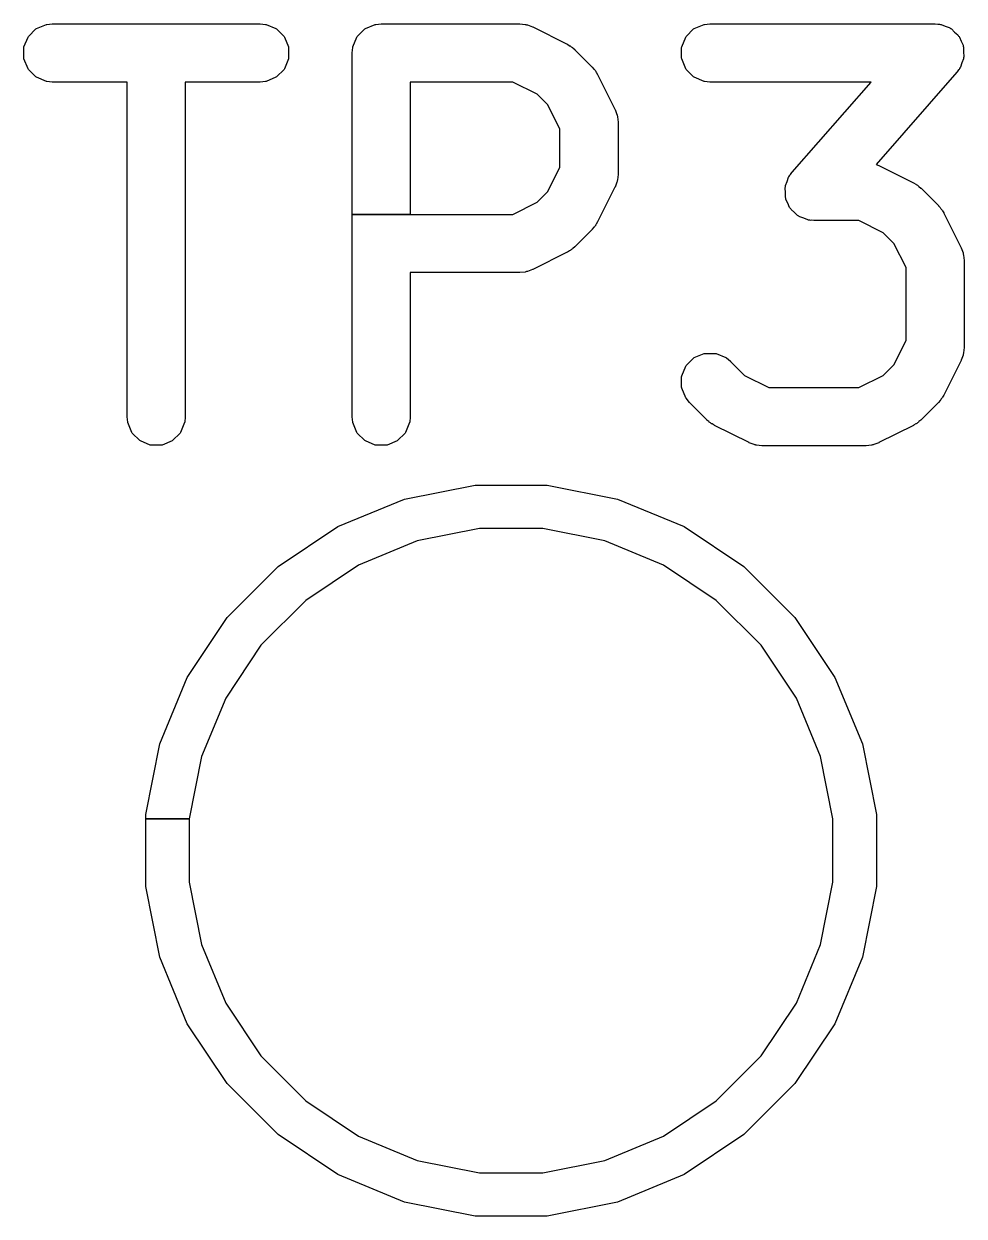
# Model space of a CAD drawing. Header units: millimetres. Extents: x 131.6 to 159.4, y -103 to -91.4.
# Drawn here: x 149.66 to 152.247, y -103.005 to -99.727 of the extents above; entities that cross this region are included whole.
import ezdxf

# ---------------------------------------------------------------- set-up
doc = ezdxf.new("R2010")
doc.units = ezdxf.units.MM
doc.layers.add('F.Silkscreen', color=41, linetype='CONTINUOUS', true_color=0xf2eda1)

msp = doc.modelspace()

# ---------------------------------------------------------------- linework, layer by layer
at = {"layer": 'F.Silkscreen', "linetype": 'CONTINUOUS'}
for p, q in [((149.672199, -99.761615), (149.692891, -99.740923)), ((149.692891, -99.740923), (149.694514, -99.73984)), ((149.694514, -99.73984), (149.72155, -99.728641)), ((149.72155, -99.728641), (149.722973, -99.728284)), ((149.722973, -99.728284), (149.737605, -99.726843)), ((149.737605, -99.726843), (149.738095, -99.726819)), ((149.738095, -99.726819), (150.309523, -99.726819)), ((150.309523, -99.726819), (150.310013, -99.726843)), ((150.310013, -99.726843), (150.324645, -99.728284)), ((150.324645, -99.728284), (150.326068, -99.728641)), ((150.326068, -99.728641), (150.353104, -99.73984)), ((150.353104, -99.73984), (150.354727, -99.740923)), ((150.354727, -99.740923), (150.375419, -99.761615)), ((150.576961, -99.761615), (150.597653, -99.740923)), ((150.597653, -99.740923), (150.599276, -99.73984)), ((150.599276, -99.73984), (150.626312, -99.728641)), ((150.626312, -99.728641), (150.627735, -99.728284)), ((150.627735, -99.728284), (150.642367, -99.726843)), ((150.642367, -99.726843), (150.642857, -99.726819)), ((150.642857, -99.726819), (151.023809, -99.726819)), ((151.023809, -99.726819), (151.024299, -99.726843)), ((151.024299, -99.726843), (151.038931, -99.728284)), ((151.038931, -99.728284), (151.040354, -99.728641)), ((151.040354, -99.728641), (151.042093, -99.729361)), ((151.042093, -99.729361), (151.043972, -99.729495)), ((151.043972, -99.729495), (151.045405, -99.729812)), ((151.045405, -99.729812), (151.059137, -99.735067)), ((151.059137, -99.735067), (151.059586, -99.735265)), ((151.059586, -99.735265), (151.154824, -99.782884)), ((151.481723, -99.761615), (151.502415, -99.740923)), ((151.502415, -99.740923), (151.504038, -99.73984)), ((151.504038, -99.73984), (151.531074, -99.728641)), ((151.531074, -99.728641), (151.532497, -99.728284)), ((151.532497, -99.728284), (151.547129, -99.726843)), ((151.547129, -99.726843), (151.547619, -99.726819)), ((151.547619, -99.726819), (152.166666, -99.726819)), ((152.166666, -99.726819), (152.167156, -99.726843)), ((152.167156, -99.726843), (152.174483, -99.727564)), ((152.174483, -99.727564), (152.17604, -99.727461)), ((152.17604, -99.727461), (152.177973, -99.727713)), ((152.177973, -99.727713), (152.178787, -99.727988)), ((152.178787, -99.727988), (152.181788, -99.728284)), ((152.181788, -99.728284), (152.183211, -99.728641)), ((152.183211, -99.728641), (152.194312, -99.733239)), ((152.194312, -99.733239), (152.205695, -99.737089)), ((152.205695, -99.737089), (152.207384, -99.738061)), ((152.207384, -99.738061), (152.208669, -99.739185)), ((152.208669, -99.739185), (152.210249, -99.73984)), ((152.210249, -99.73984), (152.21187, -99.740923)), ((152.21187, -99.740923), (152.220371, -99.749424)), ((152.220371, -99.749424), (152.229409, -99.757332)), ((152.229409, -99.757332), (152.230599, -99.758879)), ((152.230599, -99.758879), (152.231355, -99.760408)), ((149.659536, -99.792187), (149.659917, -99.790274)), ((149.659917, -99.790274), (149.671116, -99.763238)), ((149.671116, -99.763238), (149.672199, -99.761615)), ((150.375419, -99.761615), (150.376502, -99.763238)), ((150.376502, -99.763238), (150.387701, -99.790274)), ((150.387701, -99.790274), (150.388082, -99.792187)), ((150.562881, -99.806329), (150.564322, -99.791697)), ((150.564322, -99.791697), (150.564679, -99.790274)), ((150.564679, -99.790274), (150.575878, -99.763238)), ((150.575878, -99.763238), (150.576961, -99.761615)), ((151.154824, -99.782884), (151.155251, -99.783124)), ((151.155251, -99.783124), (151.161192, -99.786862)), ((151.161192, -99.786862), (151.16263, -99.787459)), ((151.16263, -99.787459), (151.163888, -99.788214)), ((151.163888, -99.788214), (151.165698, -99.7897)), ((151.165698, -99.7897), (151.167694, -99.790956)), ((151.167694, -99.790956), (151.168809, -99.791912)), ((151.168809, -99.791912), (151.169832, -99.793092)), ((151.46906, -99.792187), (151.469441, -99.790274)), ((151.469441, -99.790274), (151.48064, -99.763238)), ((151.48064, -99.763238), (151.481723, -99.761615)), ((152.231355, -99.760408), (152.232562, -99.761615)), ((152.232562, -99.761615), (152.233645, -99.763238)), ((152.233645, -99.763238), (152.238238, -99.774328)), ((152.238238, -99.774328), (152.243571, -99.785111)), ((152.243571, -99.785111), (152.244078, -99.786995)), ((152.244078, -99.786995), (152.244191, -99.788698)), ((152.244191, -99.788698), (152.244844, -99.790274)), ((152.244844, -99.790274), (152.245225, -99.792187)), ((149.659536, -99.821451), (149.659536, -99.792187)), ((149.659917, -99.823364), (149.659536, -99.821451)), ((149.671116, -99.8504), (149.659917, -99.823364)), ((150.387701, -99.823364), (150.376502, -99.8504)), ((150.388082, -99.821451), (150.387701, -99.823364)), ((150.388082, -99.792187), (150.388082, -99.821451)), ((150.562857, -99.806819), (150.562881, -99.806329)), ((150.562857, -100.250628), (150.562857, -99.806819)), ((151.169832, -99.793092), (151.175252, -99.79754)), ((151.175252, -99.79754), (151.175616, -99.797869)), ((151.175616, -99.797869), (151.223235, -99.845488)), ((151.46906, -99.821451), (151.46906, -99.792187)), ((151.469441, -99.823364), (151.46906, -99.821451)), ((151.48064, -99.8504), (151.469441, -99.823364)), ((152.244844, -99.823365), (152.240246, -99.834462)), ((152.245225, -99.821451), (152.244844, -99.823365)), ((152.245225, -99.792187), (152.245225, -99.804204)), ((152.245225, -99.804204), (152.246024, -99.816193)), ((152.245771, -99.818127), (152.245225, -99.819741)), ((152.245225, -99.819741), (152.245225, -99.821451)), ((152.246024, -99.816193), (152.245771, -99.818127)), ((149.672199, -99.852023), (149.671116, -99.8504)), ((149.692891, -99.872715), (149.672199, -99.852023)), ((150.375419, -99.852023), (150.354727, -99.872715)), ((150.376502, -99.8504), (150.375419, -99.852023)), ((151.223235, -99.845488), (151.223564, -99.845852)), ((151.223564, -99.845852), (151.228013, -99.851274)), ((151.228013, -99.851274), (151.229192, -99.852296)), ((151.229192, -99.852296), (151.230148, -99.853411)), ((151.230148, -99.853411), (151.2314, -99.855401)), ((151.2314, -99.855401), (151.23289, -99.857216)), ((151.23289, -99.857216), (151.233645, -99.858475)), ((151.481723, -99.852023), (151.48064, -99.8504)), ((151.502415, -99.872715), (151.481723, -99.852023)), ((152.231459, -99.853123), (152.227177, -99.859115)), ((152.23256, -99.852024), (152.231459, -99.853123)), ((152.233646, -99.850399), (152.23256, -99.852024)), ((152.233975, -99.849603), (152.233646, -99.850399)), ((152.235727, -99.847154), (152.233975, -99.849603)), ((152.236397, -99.845847), (152.235727, -99.847154)), ((152.240246, -99.834462), (152.236397, -99.845847)), ((149.694514, -99.873798), (149.692891, -99.872715)), ((149.72155, -99.884997), (149.694514, -99.873798)), ((149.722973, -99.885354), (149.72155, -99.884997)), ((149.737605, -99.886795), (149.722973, -99.885354)), ((149.738095, -99.886819), (149.737605, -99.886795)), ((149.943809, -99.886819), (149.738095, -99.886819)), ((149.943809, -100.806819), (149.943809, -99.886819)), ((150.309523, -99.886819), (150.103809, -99.886819)), ((150.103809, -99.886819), (150.103809, -100.806819)), ((150.310013, -99.886795), (150.309523, -99.886819)), ((150.324645, -99.885354), (150.310013, -99.886795)), ((150.326068, -99.884997), (150.324645, -99.885354)), ((150.353104, -99.873798), (150.326068, -99.884997)), ((150.354727, -99.872715), (150.353104, -99.873798)), ((151.004924, -99.886819), (150.722857, -99.886819)), ((150.722857, -99.886819), (150.722857, -100.250628)), ((151.071656, -99.920185), (151.004924, -99.886819)), ((151.233645, -99.858475), (151.234239, -99.859909)), ((151.234239, -99.859909), (151.23798, -99.865853)), ((151.23798, -99.865853), (151.23822, -99.86628)), ((151.23822, -99.86628), (151.285839, -99.961518)), ((151.504038, -99.873798), (151.502415, -99.872715)), ((151.531074, -99.884997), (151.504038, -99.873798)), ((151.532497, -99.885354), (151.531074, -99.884997)), ((151.547129, -99.886795), (151.532497, -99.885354)), ((151.547619, -99.886819), (151.547129, -99.886795)), ((151.990365, -99.886819), (151.547619, -99.886819)), ((151.773127, -100.13509), (151.990365, -99.886819)), ((152.226872, -99.8595), (152.0047, -100.113409)), ((152.227177, -99.859115), (152.226872, -99.8595)), ((151.100919, -99.949448), (151.071656, -99.920185)), ((151.134285, -100.01618), (151.100919, -99.949448)), ((151.285839, -99.961518), (151.286037, -99.961967)), ((151.286037, -99.961967), (151.291292, -99.975698)), ((151.291292, -99.975698), (151.291609, -99.977131)), ((151.291609, -99.977131), (151.291742, -99.97901)), ((151.291742, -99.97901), (151.292463, -99.98075)), ((151.292463, -99.98075), (151.29282, -99.982173)), ((151.29282, -99.982173), (151.294261, -99.996805)), ((151.134285, -100.121267), (151.134285, -100.01618)), ((151.294261, -99.996805), (151.294285, -99.997295)), ((151.294285, -99.997295), (151.294285, -100.140152)), ((152.0047, -100.113409), (152.011518, -100.116019)), ((152.011518, -100.116019), (152.011967, -100.116217)), ((152.011967, -100.116217), (152.107205, -100.163836)), ((151.100919, -100.187999), (151.134285, -100.121267)), ((151.294261, -100.140642), (151.29282, -100.155274)), ((151.294285, -100.140152), (151.294261, -100.140642)), ((151.759753, -100.160123), (151.763603, -100.148742)), ((151.763603, -100.148742), (151.764271, -100.147437)), ((151.764271, -100.147437), (151.766025, -100.144982)), ((151.766025, -100.144982), (151.766355, -100.144187)), ((151.766355, -100.144187), (151.767436, -100.142569)), ((151.767436, -100.142569), (151.768541, -100.141462)), ((151.768541, -100.141462), (151.772823, -100.135475)), ((151.772823, -100.135475), (151.773127, -100.13509)), ((151.285839, -100.175929), (151.23822, -100.271167)), ((151.286037, -100.17548), (151.285839, -100.175929)), ((151.291292, -100.161749), (151.286037, -100.17548)), ((151.291609, -100.160316), (151.291292, -100.161749)), ((151.291742, -100.158436), (151.291609, -100.160316)), ((151.292463, -100.156698), (151.291742, -100.158436)), ((151.29282, -100.155274), (151.292463, -100.156698)), ((151.753975, -100.178398), (151.754227, -100.176464)), ((151.754774, -100.190385), (151.753975, -100.178398)), ((151.754227, -100.176464), (151.754774, -100.174845)), ((151.754774, -100.173139), (151.755155, -100.171226)), ((151.754774, -100.174845), (151.754774, -100.173139)), ((151.755155, -100.171226), (151.759753, -100.160123)), ((152.107205, -100.163836), (152.107632, -100.164076)), ((152.107632, -100.164076), (152.113573, -100.167814)), ((152.113573, -100.167814), (152.115011, -100.168411)), ((152.115011, -100.168411), (152.116269, -100.169166)), ((152.116269, -100.169166), (152.118079, -100.170652)), ((152.118079, -100.170652), (152.120075, -100.171908)), ((152.120075, -100.171908), (152.12119, -100.172864)), ((152.12119, -100.172864), (152.122213, -100.174044)), ((152.122213, -100.174044), (152.127633, -100.178492)), ((152.127633, -100.178492), (152.127997, -100.178821)), ((152.127997, -100.178821), (152.175616, -100.22644)), ((151.004924, -100.250628), (151.071656, -100.217262)), ((151.071656, -100.217262), (151.100919, -100.187999)), ((151.754774, -100.202403), (151.754774, -100.190385)), ((151.755154, -100.204315), (151.754774, -100.202403)), ((151.755806, -100.205892), (151.755154, -100.204315)), ((151.755921, -100.207597), (151.755806, -100.205892)), ((151.756428, -100.209479), (151.755921, -100.207597)), ((151.761756, -100.220255), (151.756428, -100.209479)), ((150.562857, -100.806819), (150.562857, -100.250628)), ((150.562857, -100.250628), (150.722857, -100.250628)), ((150.722857, -100.250628), (150.562857, -100.250628)), ((150.722857, -100.250628), (151.004924, -100.250628)), ((151.766354, -100.231353), (151.761756, -100.220255)), ((151.767437, -100.232975), (151.766354, -100.231353)), ((151.768642, -100.23418), (151.767437, -100.232975)), ((151.7694, -100.235712), (151.768642, -100.23418)), ((151.77059, -100.237258), (151.7694, -100.235712)), ((151.779626, -100.245164), (151.77059, -100.237258)), ((151.788129, -100.253667), (151.779626, -100.245164)), ((152.175616, -100.22644), (152.175945, -100.226804)), ((152.175945, -100.226804), (152.180394, -100.232226)), ((152.180394, -100.232226), (152.181573, -100.233248)), ((152.181573, -100.233248), (152.182529, -100.234363)), ((152.182529, -100.234363), (152.183781, -100.236353)), ((152.183781, -100.236353), (152.185271, -100.238168)), ((152.185271, -100.238168), (152.186026, -100.239427)), ((152.186026, -100.239427), (152.18662, -100.240861)), ((152.18662, -100.240861), (152.190361, -100.246805)), ((152.190361, -100.246805), (152.190601, -100.247232)), ((152.190601, -100.247232), (152.23822, -100.34247)), ((151.231402, -100.282041), (151.230149, -100.284035)), ((151.232889, -100.280232), (151.231402, -100.282041)), ((151.233646, -100.278971), (151.232889, -100.280232)), ((151.234241, -100.277531), (151.233646, -100.278971)), ((151.237979, -100.271595), (151.234241, -100.277531)), ((151.23822, -100.271167), (151.237979, -100.271595)), ((151.789751, -100.25475), (151.788129, -100.253667)), ((151.791326, -100.255402), (151.789751, -100.25475)), ((151.792614, -100.256529), (151.791326, -100.255402)), ((151.794304, -100.257502), (151.792614, -100.256529)), ((151.805693, -100.261353), (151.794304, -100.257502)), ((151.816787, -100.265949), (151.805693, -100.261353)), ((151.818212, -100.266306), (151.816787, -100.265949)), ((151.821211, -100.2666), (151.818212, -100.266306)), ((151.822024, -100.266876), (151.821211, -100.2666)), ((151.823962, -100.267129), (151.822024, -100.266876)), ((151.825515, -100.267024), (151.823962, -100.267129)), ((151.832842, -100.267747), (151.825515, -100.267024)), ((151.833333, -100.267771), (151.832842, -100.267747)), ((151.957305, -100.267771), (151.833333, -100.267771)), ((152.024037, -100.301137), (151.957305, -100.267771)), ((151.223235, -100.291959), (151.175616, -100.339578)), ((151.223564, -100.291595), (151.223235, -100.291959)), ((151.228012, -100.286173), (151.223564, -100.291595)), ((151.22919, -100.285153), (151.228012, -100.286173)), ((151.230149, -100.284035), (151.22919, -100.285153)), ((152.0533, -100.3304), (152.024037, -100.301137)), ((151.163889, -100.349232), (151.162628, -100.349989)), ((151.165698, -100.347745), (151.163889, -100.349232)), ((151.167692, -100.346492), (151.165698, -100.347745)), ((151.16881, -100.345533), (151.167692, -100.346492)), ((151.16983, -100.344355), (151.16881, -100.345533)), ((151.175252, -100.339907), (151.16983, -100.344355)), ((151.175616, -100.339578), (151.175252, -100.339907)), ((152.086666, -100.397132), (152.0533, -100.3304)), ((152.23822, -100.34247), (152.238418, -100.342919)), ((152.238418, -100.342919), (152.243673, -100.35665)), ((151.154824, -100.354563), (151.059586, -100.402182)), ((151.155252, -100.354322), (151.154824, -100.354563)), ((151.161188, -100.350584), (151.155252, -100.354322)), ((151.162628, -100.349989), (151.161188, -100.350584)), ((152.243673, -100.35665), (152.24399, -100.358083)), ((152.24399, -100.358083), (152.244123, -100.359962)), ((152.244123, -100.359962), (152.244844, -100.361702)), ((152.244844, -100.361702), (152.245201, -100.363125)), ((152.245201, -100.363125), (152.246642, -100.377757)), ((152.246642, -100.377757), (152.246666, -100.378247)), ((152.246666, -100.378247), (152.246666, -100.616342)), ((151.023809, -100.410628), (150.722857, -100.410628)), ((150.722857, -100.410628), (150.722857, -100.806819)), ((151.024299, -100.410604), (151.023809, -100.410628)), ((151.038931, -100.409163), (151.024299, -100.410604)), ((151.040356, -100.408806), (151.038931, -100.409163)), ((151.042093, -100.408085), (151.040356, -100.408806)), ((151.043971, -100.407953), (151.042093, -100.408085)), ((151.045405, -100.407635), (151.043971, -100.407953)), ((151.059137, -100.40238), (151.045405, -100.407635)), ((151.059586, -100.402182), (151.059137, -100.40238)), ((152.086666, -100.597456), (152.086666, -100.397132)), ((152.053298, -100.664191), (152.086666, -100.597456)), ((151.504039, -100.6446), (151.531075, -100.633402)), ((151.531075, -100.633402), (151.532988, -100.633021)), ((151.532988, -100.633021), (151.562251, -100.633021)), ((151.562251, -100.633021), (151.564164, -100.633402)), ((151.564164, -100.633402), (151.5912, -100.644601)), ((152.243673, -100.637939), (152.238418, -100.65167)), ((152.24399, -100.636506), (152.243673, -100.637939)), ((152.244123, -100.634626), (152.24399, -100.636506)), ((152.244844, -100.632888), (152.244123, -100.634626)), ((152.245201, -100.631464), (152.244844, -100.632888)), ((152.246642, -100.616832), (152.245201, -100.631464)), ((152.246666, -100.616342), (152.246642, -100.616832)), ((151.469441, -100.695035), (151.48064, -100.667999)), ((151.48064, -100.667999), (151.481723, -100.666376)), ((151.481723, -100.666376), (151.502416, -100.645683)), ((151.502416, -100.645683), (151.504039, -100.6446)), ((151.5912, -100.644601), (151.592459, -100.645355)), ((151.592459, -100.645355), (151.603825, -100.654683)), ((151.603825, -100.654683), (151.604189, -100.655013)), ((151.604189, -100.655013), (151.642627, -100.693452)), ((152.024037, -100.693452), (152.053298, -100.664191)), ((152.23822, -100.652119), (152.190601, -100.747357)), ((152.238418, -100.65167), (152.23822, -100.652119)), ((151.46906, -100.696948), (151.469441, -100.695035)), ((151.46906, -100.726211), (151.46906, -100.696948)), ((151.642627, -100.693452), (151.709361, -100.726819)), ((151.957305, -100.726819), (152.024037, -100.693452)), ((151.469441, -100.728124), (151.46906, -100.726211)), ((151.480639, -100.75516), (151.469441, -100.728124)), ((151.709361, -100.726819), (151.957305, -100.726819)), ((151.481393, -100.756419), (151.480639, -100.75516)), ((151.49072, -100.767784), (151.481393, -100.756419)), ((151.491049, -100.768147), (151.49072, -100.767784)), ((151.538668, -100.815767), (151.491049, -100.768147)), ((152.175616, -100.768148), (152.127998, -100.815767)), ((152.175945, -100.767785), (152.175616, -100.768148)), ((152.180393, -100.762363), (152.175945, -100.767785)), ((152.181571, -100.761343), (152.180393, -100.762363)), ((152.182529, -100.760226), (152.181571, -100.761343)), ((152.18378, -100.758235), (152.182529, -100.760226)), ((152.185272, -100.75642), (152.18378, -100.758235)), ((152.186028, -100.755158), (152.185272, -100.75642)), ((152.186621, -100.753722), (152.186028, -100.755158)), ((152.19036, -100.747785), (152.186621, -100.753722)), ((152.190601, -100.747357), (152.19036, -100.747785)), ((149.943833, -100.807309), (149.943809, -100.806819)), ((149.945274, -100.821941), (149.943833, -100.807309)), ((150.103785, -100.807309), (150.102344, -100.821941)), ((150.103809, -100.806819), (150.103785, -100.807309)), ((150.562881, -100.807309), (150.562857, -100.806819)), ((150.564322, -100.821941), (150.562881, -100.807309)), ((150.722833, -100.807309), (150.721392, -100.821941)), ((150.722857, -100.806819), (150.722833, -100.807309)), ((149.945631, -100.823364), (149.945274, -100.821941)), ((149.95683, -100.8504), (149.945631, -100.823364)), ((150.101987, -100.823364), (150.090788, -100.8504)), ((150.102344, -100.821941), (150.101987, -100.823364)), ((150.564679, -100.823364), (150.564322, -100.821941)), ((150.575878, -100.8504), (150.564679, -100.823364)), ((150.721035, -100.823364), (150.709836, -100.8504)), ((150.721392, -100.821941), (150.721035, -100.823364)), ((151.539032, -100.816097), (151.538668, -100.815767)), ((151.544454, -100.820546), (151.539032, -100.816097)), ((151.545477, -100.821726), (151.544454, -100.820546)), ((151.54659, -100.822681), (151.545477, -100.821726)), ((151.548582, -100.823935), (151.54659, -100.822681)), ((151.550398, -100.825425), (151.548582, -100.823935)), ((151.551656, -100.826179), (151.550398, -100.825425)), ((151.55309, -100.826773), (151.551656, -100.826179)), ((151.559034, -100.830514), (151.55309, -100.826773)), ((151.559461, -100.830754), (151.559034, -100.830514)), ((151.654699, -100.878373), (151.559461, -100.830754)), ((152.107205, -100.830754), (152.011967, -100.878373)), ((152.107633, -100.830513), (152.107205, -100.830754)), ((152.113569, -100.826775), (152.107633, -100.830513)), ((152.115009, -100.82618), (152.113569, -100.826775)), ((152.116269, -100.825424), (152.115009, -100.82618)), ((152.118079, -100.823937), (152.116269, -100.825424)), ((152.120075, -100.822682), (152.118079, -100.823937)), ((152.12119, -100.821725), (152.120075, -100.822682)), ((152.122211, -100.820546), (152.12119, -100.821725)), ((152.127634, -100.816097), (152.122211, -100.820546)), ((152.127998, -100.815767), (152.127634, -100.816097)), ((149.957913, -100.852023), (149.95683, -100.8504)), ((149.978605, -100.872715), (149.957913, -100.852023)), ((149.980228, -100.873798), (149.978605, -100.872715)), ((150.007264, -100.884997), (149.980228, -100.873798)), ((150.06739, -100.873798), (150.040354, -100.884997)), ((150.069013, -100.872715), (150.06739, -100.873798)), ((150.089705, -100.852023), (150.069013, -100.872715)), ((150.090788, -100.8504), (150.089705, -100.852023)), ((150.576961, -100.852023), (150.575878, -100.8504)), ((150.597653, -100.872715), (150.576961, -100.852023)), ((150.599276, -100.873798), (150.597653, -100.872715)), ((150.626312, -100.884997), (150.599276, -100.873798)), ((150.686438, -100.873798), (150.659402, -100.884997)), ((150.688061, -100.872715), (150.686438, -100.873798)), ((150.708753, -100.852023), (150.688061, -100.872715)), ((150.709836, -100.8504), (150.708753, -100.852023)), ((150.009177, -100.885378), (150.007264, -100.884997)), ((150.038441, -100.885378), (150.009177, -100.885378)), ((150.040354, -100.884997), (150.038441, -100.885378)), ((150.628225, -100.885378), (150.626312, -100.884997)), ((150.657489, -100.885378), (150.628225, -100.885378)), ((150.659402, -100.884997), (150.657489, -100.885378)), ((151.655148, -100.878571), (151.654699, -100.878373)), ((151.668879, -100.883826), (151.655148, -100.878571)), ((151.670312, -100.884143), (151.668879, -100.883826)), ((151.672191, -100.884276), (151.670312, -100.884143)), ((151.673931, -100.884997), (151.672191, -100.884276)), ((151.675354, -100.885354), (151.673931, -100.884997)), ((151.689986, -100.886795), (151.675354, -100.885354)), ((151.690476, -100.886819), (151.689986, -100.886795)), ((151.97619, -100.886819), (151.690476, -100.886819)), ((151.97668, -100.886795), (151.97619, -100.886819)), ((151.991312, -100.885354), (151.97668, -100.886795)), ((151.992737, -100.884997), (151.991312, -100.885354)), ((151.994474, -100.884276), (151.992737, -100.884997)), ((151.996352, -100.884144), (151.994474, -100.884276)), ((151.997786, -100.883826), (151.996352, -100.884144)), ((152.011518, -100.878571), (151.997786, -100.883826)), ((152.011967, -100.878373), (152.011518, -100.878571)), ((150.706812, -101.03349), (150.901003, -100.994863)), ((150.901003, -100.994863), (151.098997, -100.994863)), ((151.098997, -100.994863), (151.293188, -101.03349)), ((150.523889, -101.10926), (150.706812, -101.03349)), ((151.293188, -101.03349), (151.476111, -101.10926)), ((150.359263, -101.219259), (150.523889, -101.10926)), ((150.912765, -101.114286), (150.741647, -101.148323)), ((151.087235, -101.114286), (150.912765, -101.114286)), ((151.258353, -101.148323), (151.087235, -101.114286)), ((151.476111, -101.10926), (151.640737, -101.219259)), ((150.741647, -101.148323), (150.580457, -101.21509)), ((151.419543, -101.21509), (151.258353, -101.148323)), ((150.219259, -101.359263), (150.359263, -101.219259)), ((150.580457, -101.21509), (150.43539, -101.312021)), ((151.56461, -101.312021), (151.419543, -101.21509)), ((151.640737, -101.219259), (151.780741, -101.359263)), ((150.43539, -101.312021), (150.312021, -101.43539)), ((151.687979, -101.43539), (151.56461, -101.312021)), ((150.10926, -101.523889), (150.219259, -101.359263)), ((151.780741, -101.359263), (151.89074, -101.523889)), ((150.312021, -101.43539), (150.21509, -101.580457)), ((151.78491, -101.580457), (151.687979, -101.43539)), ((150.03349, -101.706812), (150.10926, -101.523889)), ((151.89074, -101.523889), (151.96651, -101.706812)), ((150.21509, -101.580457), (150.148323, -101.741647)), ((151.851677, -101.741647), (151.78491, -101.580457)), ((149.994863, -101.901003), (150.03349, -101.706812)), ((151.96651, -101.706812), (152.005137, -101.901003)), ((150.148323, -101.741647), (150.114286, -101.912765)), ((151.885714, -101.912765), (151.851677, -101.741647)), ((149.994863, -101.912765), (149.994863, -101.901003)), ((149.994863, -102.098997), (149.994863, -101.912765)), ((149.994863, -101.912765), (150.114286, -101.912765)), ((150.114286, -101.912765), (149.994863, -101.912765)), ((150.114286, -101.912765), (150.114286, -102.087235)), ((151.885714, -102.087235), (151.885714, -101.912765)), ((152.005137, -101.901003), (152.005137, -102.098997)), ((150.03349, -102.293188), (149.994863, -102.098997)), ((150.114286, -102.087235), (150.148323, -102.258353)), ((151.851677, -102.258353), (151.885714, -102.087235)), ((152.005137, -102.098997), (151.96651, -102.293188)), ((150.148323, -102.258353), (150.21509, -102.419543)), ((151.78491, -102.419543), (151.851677, -102.258353)), ((150.10926, -102.476111), (150.03349, -102.293188)), ((151.96651, -102.293188), (151.89074, -102.476111)), ((150.21509, -102.419543), (150.312021, -102.56461)), ((151.687979, -102.56461), (151.78491, -102.419543)), ((150.219259, -102.640737), (150.10926, -102.476111)), ((151.89074, -102.476111), (151.780741, -102.640737)), ((150.312021, -102.56461), (150.43539, -102.687979)), ((151.56461, -102.687979), (151.687979, -102.56461)), ((150.359263, -102.780741), (150.219259, -102.640737)), ((151.780741, -102.640737), (151.640737, -102.780741)), ((150.43539, -102.687979), (150.580457, -102.78491)), ((151.419543, -102.78491), (151.56461, -102.687979)), ((150.523889, -102.89074), (150.359263, -102.780741)), ((150.580457, -102.78491), (150.741647, -102.851677)), ((151.258353, -102.851677), (151.419543, -102.78491)), ((151.640737, -102.780741), (151.476111, -102.89074)), ((150.741647, -102.851677), (150.912765, -102.885714)), ((151.087235, -102.885714), (151.258353, -102.851677)), ((150.706812, -102.96651), (150.523889, -102.89074)), ((150.912765, -102.885714), (151.087235, -102.885714)), ((151.476111, -102.89074), (151.293188, -102.96651)), ((150.901003, -103.005137), (150.706812, -102.96651)), ((151.293188, -102.96651), (151.098997, -103.005137)), ((151.098997, -103.005137), (150.901003, -103.005137))]:
    msp.add_line(p, q, dxfattribs=at)

doc.saveas('drawing.dxf')
